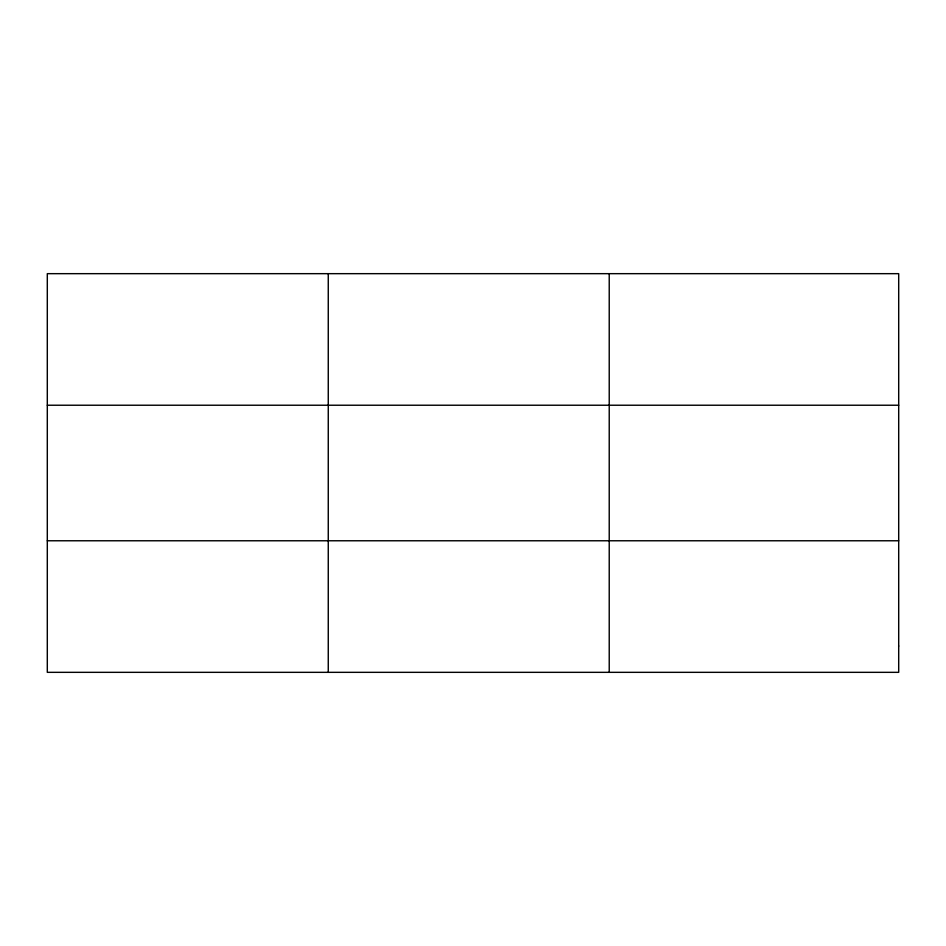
<?xml version="1.0" encoding="UTF-8"?>
<svg xmlns="http://www.w3.org/2000/svg" width="946" height="946" viewBox="0 0 946 946"><rect width="100%" height="100%" fill="white"/><g stroke="black" fill="none" stroke-linecap="round" stroke-linejoin="round"><path stroke-width="1.42" d="M328.262 672.334L328.262 273.666M609.224 672.334L609.224 273.666M47.3 405.231L898.7 405.231M47.3 540.769L898.7 540.769M898.7 646.023L898.7 672.334L47.3 672.334L47.3 273.666L898.7 273.666L898.7 646.023"/></g></svg>
